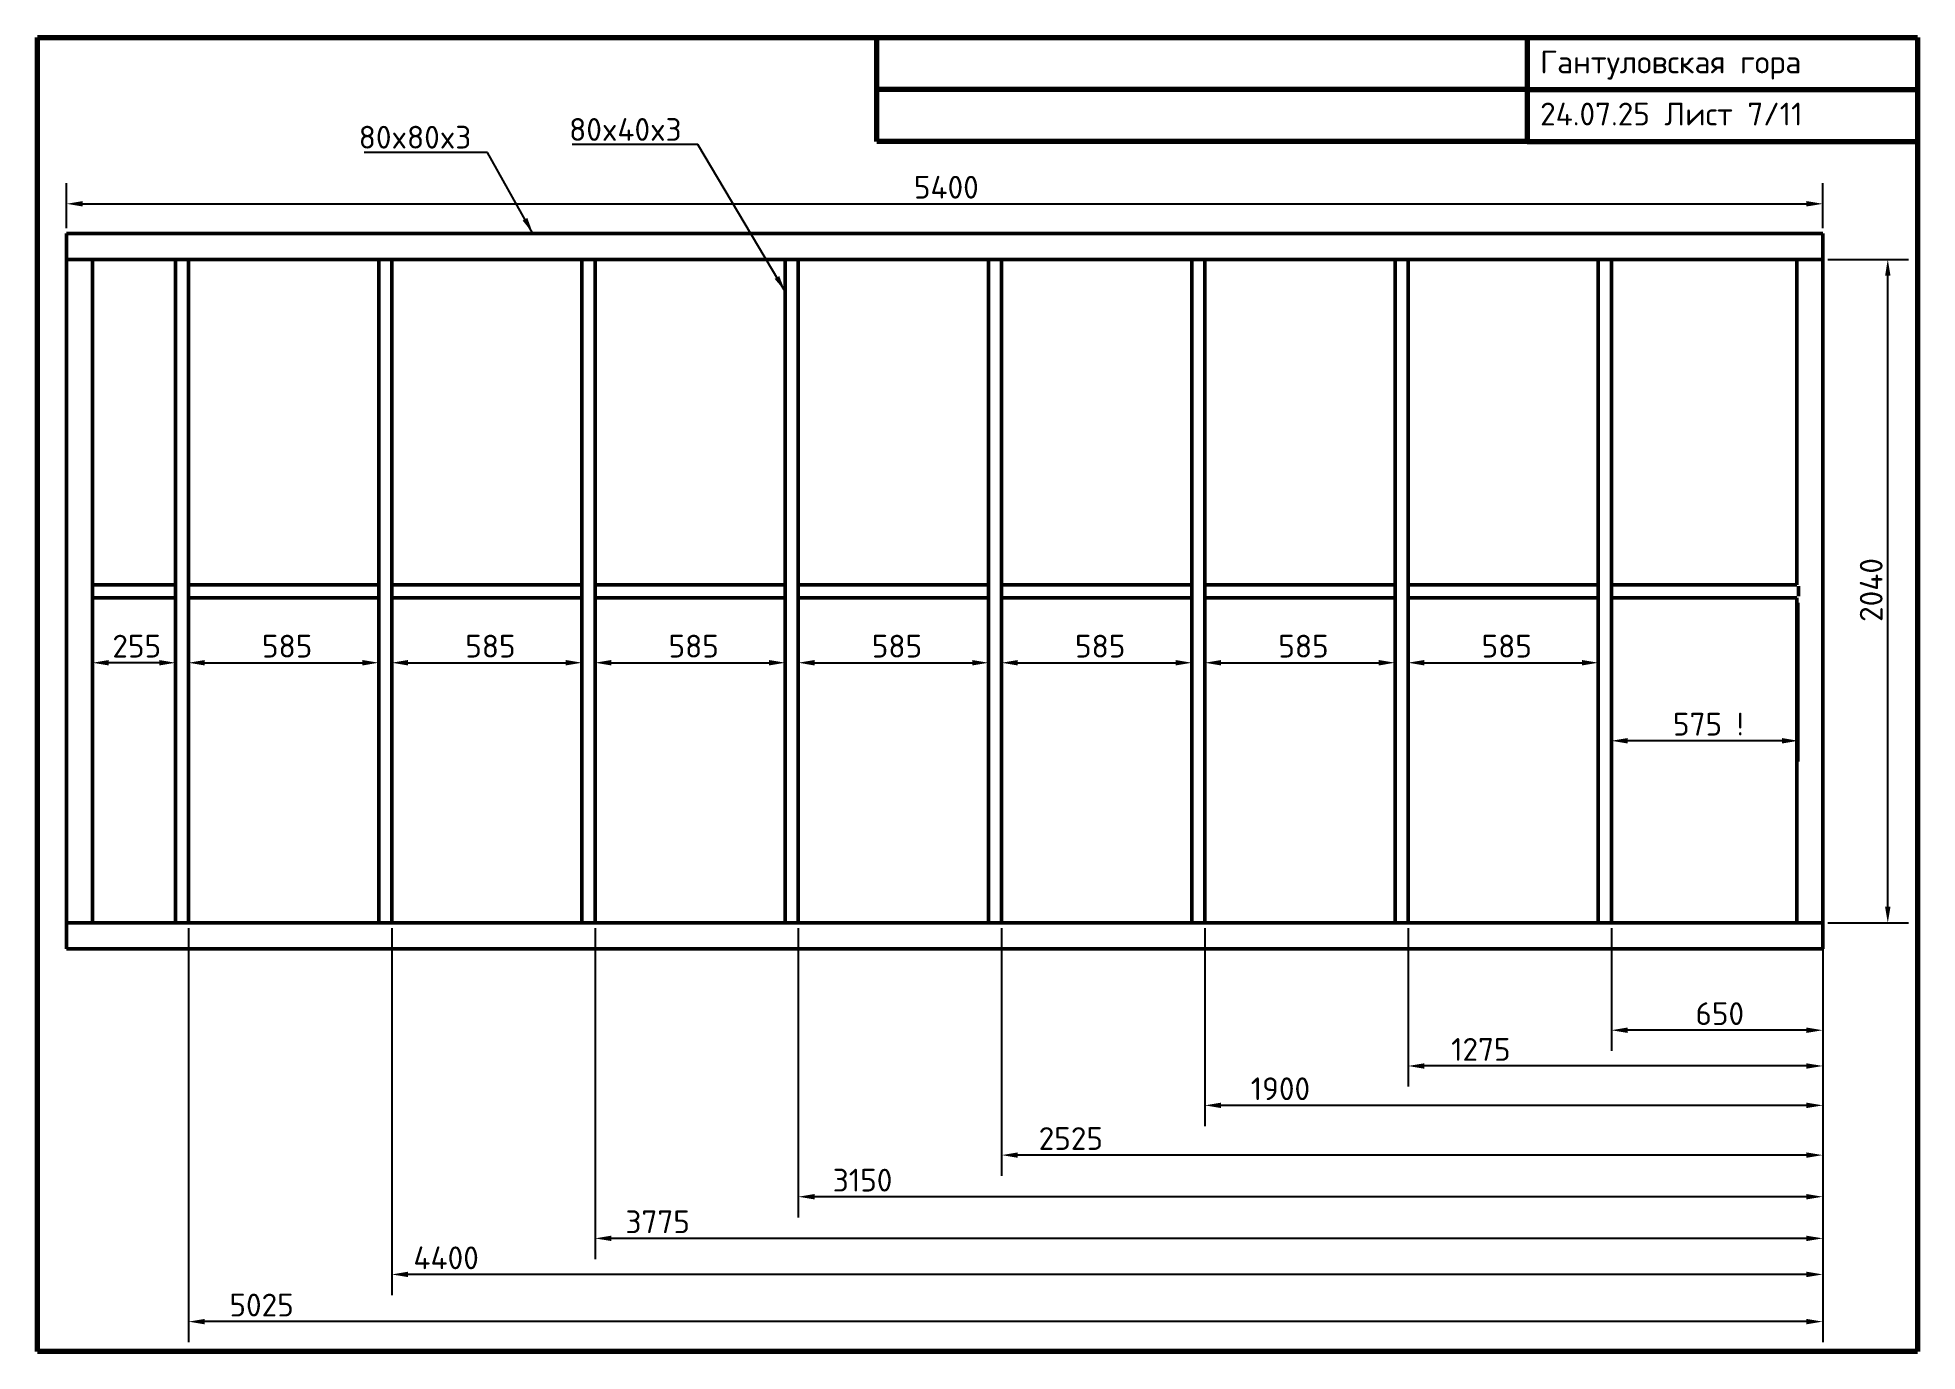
# Model space of a CAD drawing. Header units: millimetres. Extents: x 80 to 5860, y 80 to 4120.
import ezdxf

# ---------------------------------------------------------------- set-up
doc = ezdxf.new("R2010")
doc.units = ezdxf.units.MM
doc.header["$LTSCALE"] = 20
for name, color, linetype, lineweight in [('Border (ISO)', 7, 'Continuous', 70), ('Dimension (ISO)', 7, 'Continuous', 25), ('Symbol (ISO)', 7, 'Continuous', 25), ('Visible (ISO)', 7, 'Continuous', 50)]:
    doc.layers.add(name, color=color, linetype=linetype, lineweight=lineweight)
doc.styles.add('Note Text (DIN)', font='isocpeur.ttf')
doc.dimstyles.new('Default (DIN)', dxfattribs={"dimscale": 20, "dimtxt": 3.5, "dimasz": 2.5, "dimexe": 3.175, "dimexo": 0.8, "dimgap": 0.8, "dimtad": 1, "dimdec": 0, "dimrnd": 1e-08, "dimzin": 0, "dimtxsty": 'Note Text (DIN)', "dimcen": 0.09, "dimdle": 10, "dimclrd": 256, "dimclre": 256, "dimclrt": 256, "dimadec": 0, "dimazin": 0, "dimtfac": 1, "dimtmove": 0, "dimatfit": 3, "dimfxl": 1, "dimtolj": 1, "dimtzin": 0, "dimlwd": -1, "dimlwe": -1, "dimarcsym": 0})
doc.dimstyles.new('Default - Method 2a (DIN)$7', dxfattribs={"dimscale": 20, "dimtxt": 3.5, "dimasz": 2.5, "dimexe": 3.175, "dimexo": 0.8, "dimgap": 0.8, "dimtad": 1, "dimtih": 1, "dimtoh": 1, "dimrnd": 1e-08, "dimtxsty": 'Note Text (DIN)', "dimcen": 0.09, "dimdle": 10, "dimclrd": 256, "dimclre": 256, "dimclrt": 256, "dimazin": 2, "dimtfac": 1, "dimtmove": 0, "dimatfit": 3, "dimfxl": 1, "dimtolj": 1, "dimlwd": -1, "dimlwe": -1, "dimarcsym": 0})

# ---------------------------------------------------------------- blocks, each defined once
blk = doc.blocks.new('Borders right top border')
at = {"layer": 'Border (ISO)'}
for p, q in [((4, 206), (293, 206)), ((4, 4), (4, 206)), ((133, 190), (133, 206)), ((233, 206), (233, 190)), ((293, 206), (293, 4)), ((233, 198), (133, 198)), ((233, 198), (293, 198)), ((233, 190), (133, 190)), ((233, 190), (293, 190)), ((293, 4), (4, 4))]:
    blk.add_line(p, q, dxfattribs=at)
at = {"layer": 'Border (ISO)', "insert": (235, 204), "char_height": 3.5, "attachment_point": 1, "line_spacing_factor": 1.371429, "style": 'Note Text (DIN)'}
blk.add_mtext('\\fISOCPEUR|b0|i0;Гантуловская гора\\P\\fISOCPEUR|b0|i0;24.07.25 Лист 7/11', dxfattribs=at)
blk = doc.blocks.new('*D5')
at = {"layer": 'Defpoints', "color": 0, "transparency": 16777216}
for p in [(5568.9, 3608.9), (168.9, 3517.7), (5568.9, 3517.7)]:
    blk.add_point(p, dxfattribs=at)
at = {"layer": 'Dimension (ISO)', "transparency": 16777216}
for p, q in [((168.9, 3533.7), (168.9, 3672.4)), ((5568.9, 3533.7), (5568.9, 3672.4)), ((218.9, 3608.9), (5518.9, 3608.9))]:
    blk.add_line(p, q, dxfattribs=at)
for points in [[(218.9, 3617.2), (218.9, 3600.6), (168.9, 3608.9)], [(5518.9, 3617.2), (5518.9, 3600.6), (5568.9, 3608.9)]]:
    blk.add_solid(points, dxfattribs=at)
at = {"layer": 'Dimension (ISO)', "transparency": 16777216, "insert": (2774.4, 3694.9), "char_height": 70, "attachment_point": 1, "style": 'Note Text (DIN)'}
blk.add_mtext('\\A1;5400', dxfattribs=at)
blk = doc.blocks.new('*D6')
at = {"layer": 'Defpoints', "color": 0, "transparency": 16777216}
for p in [(5568.9, 3437.7), (5768.9, 3437.7), (5568.9, 1397.7)]:
    blk.add_point(p, dxfattribs=at)
at = {"layer": 'Dimension (ISO)', "transparency": 16777216}
for p, q in [((5584.9, 3437.7), (5832.4, 3437.7)), ((5768.9, 1447.7), (5768.9, 3387.7)), ((5584.9, 1397.7), (5832.4, 1397.7))]:
    blk.add_line(p, q, dxfattribs=at)
for points in [[(5760.6, 3387.7), (5777.3, 3387.7), (5768.9, 3437.7)], [(5760.6, 1447.7), (5777.3, 1447.7), (5768.9, 1397.7)]]:
    blk.add_solid(points, dxfattribs=at)
at = {"layer": 'Dimension (ISO)', "transparency": 16777216, "insert": (5682.9, 2323.2), "char_height": 70, "attachment_point": 1, "rotation": 90, "style": 'Note Text (DIN)'}
blk.add_mtext('\\A1;2040', dxfattribs=at)
blk = doc.blocks.new('*D7')
at = {"layer": 'Defpoints', "color": 0, "transparency": 16777216}
for p in [(4918.9, 2397.7), (5493.9, 2397.7), (4918.9, 1957.7)]:
    blk.add_point(p, dxfattribs=at)
at = {"layer": 'Dimension (ISO)', "transparency": 16777216}
for p, q in [((4918.9, 2381.7), (4918.9, 1894.2)), ((5493.9, 2381.7), (5493.9, 1894.2)), ((5443.9, 1957.7), (4968.9, 1957.7))]:
    blk.add_line(p, q, dxfattribs=at)
for points in [[(4968.9, 1966), (4968.9, 1949.3), (4918.9, 1957.7)], [(5443.9, 1966), (5443.9, 1949.3), (5493.9, 1957.7)]]:
    blk.add_solid(points, dxfattribs=at)
at = {"layer": 'Dimension (ISO)', "transparency": 16777216, "insert": (5108.4, 2043.7), "char_height": 70, "attachment_point": 1, "style": 'Note Text (DIN)'}
blk.add_mtext('\\A1;\\fISOCPEUR|b0|i0;{\\H70.0000;575 !}', dxfattribs=at)
blk = doc.blocks.new('*D8')
at = {"layer": 'Defpoints', "color": 0, "transparency": 16777216}
for p in [(4293.9, 2397.7), (4878.9, 2397.7), (4878.9, 2197.7)]:
    blk.add_point(p, dxfattribs=at)
at = {"layer": 'Dimension (ISO)', "transparency": 16777216}
for p, q in [((4293.9, 2381.7), (4293.9, 2134.2)), ((4878.9, 2381.7), (4878.9, 2134.2)), ((4343.9, 2197.7), (4828.9, 2197.7))]:
    blk.add_line(p, q, dxfattribs=at)
for points in [[(4343.9, 2206), (4343.9, 2189.3), (4293.9, 2197.7)], [(4828.9, 2206), (4828.9, 2189.3), (4878.9, 2197.7)]]:
    blk.add_solid(points, dxfattribs=at)
at = {"layer": 'Dimension (ISO)', "transparency": 16777216, "insert": (4519.9, 2283.7), "char_height": 70, "attachment_point": 1, "style": 'Note Text (DIN)'}
blk.add_mtext('\\A1;585', dxfattribs=at)
blk = doc.blocks.new('*D9')
at = {"layer": 'Defpoints', "color": 0, "transparency": 16777216}
for p in [(3668.9, 2397.7), (4253.9, 2397.7), (4253.9, 2197.7)]:
    blk.add_point(p, dxfattribs=at)
at = {"layer": 'Dimension (ISO)', "transparency": 16777216}
for p, q in [((3668.9, 2381.7), (3668.9, 2134.2)), ((4253.9, 2381.7), (4253.9, 2134.2)), ((3718.9, 2197.7), (4203.9, 2197.7))]:
    blk.add_line(p, q, dxfattribs=at)
for points in [[(3718.9, 2206), (3718.9, 2189.3), (3668.9, 2197.7)], [(4203.9, 2206), (4203.9, 2189.3), (4253.9, 2197.7)]]:
    blk.add_solid(points, dxfattribs=at)
at = {"layer": 'Dimension (ISO)', "transparency": 16777216, "insert": (3894.9, 2283.7), "char_height": 70, "attachment_point": 1, "style": 'Note Text (DIN)'}
blk.add_mtext('\\A1;585', dxfattribs=at)
blk = doc.blocks.new('*D10')
at = {"layer": 'Defpoints', "color": 0, "transparency": 16777216}
for p in [(3043.9, 2397.7), (3628.9, 2397.7), (3628.9, 2197.7)]:
    blk.add_point(p, dxfattribs=at)
at = {"layer": 'Dimension (ISO)', "transparency": 16777216}
for p, q in [((3043.9, 2381.7), (3043.9, 2134.2)), ((3628.9, 2381.7), (3628.9, 2134.2)), ((3093.9, 2197.7), (3578.9, 2197.7))]:
    blk.add_line(p, q, dxfattribs=at)
for points in [[(3093.9, 2206), (3093.9, 2189.3), (3043.9, 2197.7)], [(3578.9, 2206), (3578.9, 2189.3), (3628.9, 2197.7)]]:
    blk.add_solid(points, dxfattribs=at)
at = {"layer": 'Dimension (ISO)', "transparency": 16777216, "insert": (3269.9, 2283.7), "char_height": 70, "attachment_point": 1, "style": 'Note Text (DIN)'}
blk.add_mtext('\\A1;585', dxfattribs=at)
blk = doc.blocks.new('*D11')
at = {"layer": 'Defpoints', "color": 0, "transparency": 16777216}
for p in [(2418.9, 2397.7), (3003.9, 2397.7), (3003.9, 2197.7)]:
    blk.add_point(p, dxfattribs=at)
at = {"layer": 'Dimension (ISO)', "transparency": 16777216}
for p, q in [((2418.9, 2381.7), (2418.9, 2134.2)), ((3003.9, 2381.7), (3003.9, 2134.2)), ((2468.9, 2197.7), (2953.9, 2197.7))]:
    blk.add_line(p, q, dxfattribs=at)
for points in [[(2468.9, 2206), (2468.9, 2189.3), (2418.9, 2197.7)], [(2953.9, 2206), (2953.9, 2189.3), (3003.9, 2197.7)]]:
    blk.add_solid(points, dxfattribs=at)
at = {"layer": 'Dimension (ISO)', "transparency": 16777216, "insert": (2644.9, 2283.7), "char_height": 70, "attachment_point": 1, "style": 'Note Text (DIN)'}
blk.add_mtext('\\A1;585', dxfattribs=at)
blk = doc.blocks.new('*D12')
at = {"layer": 'Defpoints', "color": 0, "transparency": 16777216}
for p in [(1793.9, 2397.7), (2378.9, 2397.7), (2378.9, 2197.7)]:
    blk.add_point(p, dxfattribs=at)
at = {"layer": 'Dimension (ISO)', "transparency": 16777216}
for p, q in [((1793.9, 2381.7), (1793.9, 2134.2)), ((2378.9, 2381.7), (2378.9, 2134.2)), ((1843.9, 2197.7), (2328.9, 2197.7))]:
    blk.add_line(p, q, dxfattribs=at)
for points in [[(1843.9, 2206), (1843.9, 2189.3), (1793.9, 2197.7)], [(2328.9, 2206), (2328.9, 2189.3), (2378.9, 2197.7)]]:
    blk.add_solid(points, dxfattribs=at)
at = {"layer": 'Dimension (ISO)', "transparency": 16777216, "insert": (2019.9, 2283.7), "char_height": 70, "attachment_point": 1, "style": 'Note Text (DIN)'}
blk.add_mtext('\\A1;585', dxfattribs=at)
blk = doc.blocks.new('*D13')
at = {"layer": 'Defpoints', "color": 0, "transparency": 16777216}
for p in [(1168.9, 2397.7), (1753.9, 2397.7), (1753.9, 2197.7)]:
    blk.add_point(p, dxfattribs=at)
at = {"layer": 'Dimension (ISO)', "transparency": 16777216}
for p, q in [((1168.9, 2381.7), (1168.9, 2134.2)), ((1753.9, 2381.7), (1753.9, 2134.2)), ((1218.9, 2197.7), (1703.9, 2197.7))]:
    blk.add_line(p, q, dxfattribs=at)
for points in [[(1218.9, 2206), (1218.9, 2189.3), (1168.9, 2197.7)], [(1703.9, 2206), (1703.9, 2189.3), (1753.9, 2197.7)]]:
    blk.add_solid(points, dxfattribs=at)
at = {"layer": 'Dimension (ISO)', "transparency": 16777216, "insert": (1394.9, 2283.7), "char_height": 70, "attachment_point": 1, "style": 'Note Text (DIN)'}
blk.add_mtext('\\A1;585', dxfattribs=at)
blk = doc.blocks.new('*D14')
at = {"layer": 'Defpoints', "color": 0, "transparency": 16777216}
for p in [(543.9, 2397.7), (1128.9, 2397.7), (1128.9, 2197.7)]:
    blk.add_point(p, dxfattribs=at)
at = {"layer": 'Dimension (ISO)', "transparency": 16777216}
for p, q in [((543.9, 2381.7), (543.9, 2134.2)), ((1128.9, 2381.7), (1128.9, 2134.2)), ((593.9, 2197.7), (1078.9, 2197.7))]:
    blk.add_line(p, q, dxfattribs=at)
for points in [[(593.9, 2206), (593.9, 2189.3), (543.9, 2197.7)], [(1078.9, 2206), (1078.9, 2189.3), (1128.9, 2197.7)]]:
    blk.add_solid(points, dxfattribs=at)
at = {"layer": 'Dimension (ISO)', "transparency": 16777216, "insert": (769.9, 2283.7), "char_height": 70, "attachment_point": 1, "style": 'Note Text (DIN)'}
blk.add_mtext('\\A1;585', dxfattribs=at)
blk = doc.blocks.new('*D15')
at = {"layer": 'Defpoints', "color": 0, "transparency": 16777216}
for p in [(248.9, 2397.7), (503.9, 2397.7), (248.9, 2197.7)]:
    blk.add_point(p, dxfattribs=at)
at = {"layer": 'Dimension (ISO)', "transparency": 16777216}
for p, q in [((248.9, 2381.7), (248.9, 2134.2)), ((503.9, 2381.7), (503.9, 2134.2)), ((453.9, 2197.7), (298.9, 2197.7))]:
    blk.add_line(p, q, dxfattribs=at)
for points in [[(298.9, 2206), (298.9, 2189.3), (248.9, 2197.7)], [(453.9, 2206), (453.9, 2189.3), (503.9, 2197.7)]]:
    blk.add_solid(points, dxfattribs=at)
at = {"layer": 'Dimension (ISO)', "transparency": 16777216, "insert": (309.9, 2283.7), "char_height": 70, "attachment_point": 1, "style": 'Note Text (DIN)'}
blk.add_mtext('\\A1;255', dxfattribs=at)
blk = doc.blocks.new('*D16')
at = {"layer": 'Defpoints', "color": 0, "transparency": 16777216}
for p in [(4918.9, 1397.7), (5568.9, 1397.7), (4918.9, 1067.6)]:
    blk.add_point(p, dxfattribs=at)
at = {"layer": 'Dimension (ISO)', "transparency": 16777216}
for p, q in [((4918.9, 1381.7), (4918.9, 1004.1)), ((5568.9, 1381.7), (5568.9, 1004.1)), ((5518.9, 1067.6), (4968.9, 1067.6))]:
    blk.add_line(p, q, dxfattribs=at)
for points in [[(4968.9, 1075.9), (4968.9, 1059.3), (4918.9, 1067.6)], [(5518.9, 1075.9), (5518.9, 1059.3), (5568.9, 1067.6)]]:
    blk.add_solid(points, dxfattribs=at)
at = {"layer": 'Dimension (ISO)', "transparency": 16777216, "insert": (5177.4, 1153.6), "char_height": 70, "attachment_point": 1, "style": 'Note Text (DIN)'}
blk.add_mtext('\\A1;650', dxfattribs=at)
blk = doc.blocks.new('*D17')
at = {"layer": 'Defpoints', "color": 0, "transparency": 16777216}
for p in [(4293.9, 1397.7), (5568.9, 1397.7), (4293.9, 957.7)]:
    blk.add_point(p, dxfattribs=at)
at = {"layer": 'Dimension (ISO)', "transparency": 16777216}
for p, q in [((4293.9, 1381.7), (4293.9, 894.2)), ((5568.9, 1381.7), (5568.9, 894.2)), ((5518.9, 957.7), (4343.9, 957.7))]:
    blk.add_line(p, q, dxfattribs=at)
for points in [[(4343.9, 966), (4343.9, 949.3), (4293.9, 957.7)], [(5518.9, 966), (5518.9, 949.3), (5568.9, 957.7)]]:
    blk.add_solid(points, dxfattribs=at)
at = {"layer": 'Dimension (ISO)', "transparency": 16777216, "insert": (4426.2, 1043.7), "char_height": 70, "attachment_point": 1, "style": 'Note Text (DIN)'}
blk.add_mtext('\\A1;1275', dxfattribs=at)
blk = doc.blocks.new('*D18')
at = {"layer": 'Defpoints', "color": 0, "transparency": 16777216}
for p in [(3668.9, 1397.7), (5568.9, 1397.7), (3668.9, 836.6)]:
    blk.add_point(p, dxfattribs=at)
at = {"layer": 'Dimension (ISO)', "transparency": 16777216}
for p, q in [((3668.9, 1381.7), (3668.9, 773.1)), ((5568.9, 1381.7), (5568.9, 773.1)), ((5518.9, 836.6), (3718.9, 836.6))]:
    blk.add_line(p, q, dxfattribs=at)
for points in [[(3718.9, 844.9), (3718.9, 828.2), (3668.9, 836.6)], [(5518.9, 844.9), (5518.9, 828.2), (5568.9, 836.6)]]:
    blk.add_solid(points, dxfattribs=at)
at = {"layer": 'Dimension (ISO)', "transparency": 16777216, "insert": (3810.1, 922.6), "char_height": 70, "attachment_point": 1, "style": 'Note Text (DIN)'}
blk.add_mtext('\\A1;1900', dxfattribs=at)
blk = doc.blocks.new('*D19')
at = {"layer": 'Defpoints', "color": 0, "transparency": 16777216}
for p in [(3043.9, 1397.7), (5568.9, 1397.7), (3043.9, 683.6)]:
    blk.add_point(p, dxfattribs=at)
at = {"layer": 'Dimension (ISO)', "transparency": 16777216}
for p, q in [((3043.9, 1381.7), (3043.9, 620.1)), ((5568.9, 1381.7), (5568.9, 620.1)), ((5518.9, 683.6), (3093.9, 683.6))]:
    blk.add_line(p, q, dxfattribs=at)
for points in [[(3093.9, 691.9), (3093.9, 675.3), (3043.9, 683.6)], [(5518.9, 691.9), (5518.9, 675.3), (5568.9, 683.6)]]:
    blk.add_solid(points, dxfattribs=at)
at = {"layer": 'Dimension (ISO)', "transparency": 16777216, "insert": (3158.2, 769.6), "char_height": 70, "attachment_point": 1, "style": 'Note Text (DIN)'}
blk.add_mtext('\\A1;2525', dxfattribs=at)
blk = doc.blocks.new('*D20')
at = {"layer": 'Defpoints', "color": 0, "transparency": 16777216}
for p in [(2418.9, 1397.7), (5568.9, 1397.7), (2418.9, 555.6)]:
    blk.add_point(p, dxfattribs=at)
at = {"layer": 'Dimension (ISO)', "transparency": 16777216}
for p, q in [((2418.9, 1381.7), (2418.9, 492.1)), ((5568.9, 1381.7), (5568.9, 492.1)), ((5518.9, 555.6), (2468.9, 555.6))]:
    blk.add_line(p, q, dxfattribs=at)
for points in [[(2468.9, 563.9), (2468.9, 547.3), (2418.9, 555.6)], [(5518.9, 563.9), (5518.9, 547.3), (5568.9, 555.6)]]:
    blk.add_solid(points, dxfattribs=at)
at = {"layer": 'Dimension (ISO)', "transparency": 16777216, "insert": (2525, 641.6), "char_height": 70, "attachment_point": 1, "style": 'Note Text (DIN)'}
blk.add_mtext('\\A1;3150', dxfattribs=at)
blk = doc.blocks.new('*D21')
at = {"layer": 'Defpoints', "color": 0, "transparency": 16777216}
for p in [(1793.9, 1397.7), (5568.9, 1397.7), (1793.9, 427.6)]:
    blk.add_point(p, dxfattribs=at)
at = {"layer": 'Dimension (ISO)', "transparency": 16777216}
for p, q in [((1793.9, 1381.7), (1793.9, 364.1)), ((5568.9, 1381.7), (5568.9, 364.1)), ((5518.9, 427.6), (1843.9, 427.6))]:
    blk.add_line(p, q, dxfattribs=at)
for points in [[(1843.9, 435.9), (1843.9, 419.3), (1793.9, 427.6)], [(5518.9, 435.9), (5518.9, 419.3), (5568.9, 427.6)]]:
    blk.add_solid(points, dxfattribs=at)
at = {"layer": 'Dimension (ISO)', "transparency": 16777216, "insert": (1887.5, 513.6), "char_height": 70, "attachment_point": 1, "style": 'Note Text (DIN)'}
blk.add_mtext('\\A1;3775', dxfattribs=at)
blk = doc.blocks.new('*D22')
at = {"layer": 'Defpoints', "color": 0, "transparency": 16777216}
for p in [(1168.9, 1397.7), (5568.9, 1397.7), (1168.9, 316.7)]:
    blk.add_point(p, dxfattribs=at)
at = {"layer": 'Dimension (ISO)', "transparency": 16777216}
for p, q in [((1168.9, 1381.7), (1168.9, 253.2)), ((5568.9, 1381.7), (5568.9, 253.2)), ((5518.9, 316.7), (1218.9, 316.7))]:
    blk.add_line(p, q, dxfattribs=at)
for points in [[(1218.9, 325.1), (1218.9, 308.4), (1168.9, 316.7)], [(5518.9, 325.1), (5518.9, 308.4), (5568.9, 316.7)]]:
    blk.add_solid(points, dxfattribs=at)
at = {"layer": 'Dimension (ISO)', "transparency": 16777216, "insert": (1235.5, 402.7), "char_height": 70, "attachment_point": 1, "style": 'Note Text (DIN)'}
blk.add_mtext('\\A1;4400', dxfattribs=at)
blk = doc.blocks.new('*D23')
at = {"layer": 'Defpoints', "color": 0, "transparency": 16777216}
for p in [(543.9, 1397.7), (5568.9, 1397.7), (543.9, 171.6)]:
    blk.add_point(p, dxfattribs=at)
at = {"layer": 'Dimension (ISO)', "transparency": 16777216}
for p, q in [((543.9, 1381.7), (543.9, 108.1)), ((5568.9, 1381.7), (5568.9, 108.1)), ((5518.9, 171.6), (593.9, 171.6))]:
    blk.add_line(p, q, dxfattribs=at)
for points in [[(593.9, 179.9), (593.9, 163.3), (543.9, 171.6)], [(5518.9, 179.9), (5518.9, 163.3), (5568.9, 171.6)]]:
    blk.add_solid(points, dxfattribs=at)
at = {"layer": 'Dimension (ISO)', "transparency": 16777216, "insert": (669.8, 257.6), "char_height": 70, "attachment_point": 1, "style": 'Note Text (DIN)'}
blk.add_mtext('\\A1;5025', dxfattribs=at)

msp = doc.modelspace()

# ---------------------------------------------------------------- linework, layer by layer
at = {"layer": 'Visible (ISO)'}
for p, q in [((168.9, 3517.7), (5568.9, 3517.7)), ((168.9, 3517.7), (168.9, 3511.7)), ((168.9, 3443.7), (168.9, 3511.7)), ((5568.9, 3517.7), (5568.9, 3511.7)), ((5568.9, 3443.7), (5568.9, 3511.7)), ((168.9, 3443.7), (168.9, 3437.7)), ((168.9, 3437.7), (168.9, 1397.7)), ((174.9, 3437.7), (168.9, 3437.7)), ((174.9, 3437.7), (242.9, 3437.7)), ((248.9, 3437.7), (242.9, 3437.7)), ((248.9, 3437.7), (503.9, 3437.7)), ((248.9, 3437.7), (248.9, 2437.7)), ((503.9, 3437.7), (503.9, 2437.7)), ((509.9, 3437.7), (503.9, 3437.7)), ((509.9, 3437.7), (537.9, 3437.7)), ((543.9, 3437.7), (537.9, 3437.7)), ((543.9, 3437.7), (1128.9, 3437.7)), ((543.9, 3437.7), (543.9, 2437.7)), ((1128.9, 3437.7), (1128.9, 2437.7)), ((1134.9, 3437.7), (1128.9, 3437.7)), ((1134.9, 3437.7), (1162.9, 3437.7)), ((1168.9, 3437.7), (1162.9, 3437.7)), ((1168.9, 3437.7), (1753.9, 3437.7)), ((1168.9, 3437.7), (1168.9, 2437.7)), ((1753.9, 3437.7), (1753.9, 2437.7)), ((1759.9, 3437.7), (1753.9, 3437.7)), ((1759.9, 3437.7), (1787.9, 3437.7)), ((1793.9, 3437.7), (1787.9, 3437.7)), ((1793.9, 3437.7), (2378.9, 3437.7)), ((1793.9, 3437.7), (1793.9, 2437.7)), ((2378.9, 3437.7), (2378.9, 2437.7)), ((2384.9, 3437.7), (2378.9, 3437.7)), ((2384.9, 3437.7), (2412.9, 3437.7)), ((2418.9, 3437.7), (2412.9, 3437.7)), ((2418.9, 3437.7), (3003.9, 3437.7)), ((2418.9, 3437.7), (2418.9, 2437.7)), ((3003.9, 3437.7), (3003.9, 2437.7)), ((3009.9, 3437.7), (3003.9, 3437.7)), ((3009.9, 3437.7), (3037.9, 3437.7)), ((3043.9, 3437.7), (3037.9, 3437.7)), ((3043.9, 3437.7), (3628.9, 3437.7)), ((3043.9, 3437.7), (3043.9, 2437.7)), ((3628.9, 3437.7), (3628.9, 2437.7)), ((3634.9, 3437.7), (3628.9, 3437.7)), ((3634.9, 3437.7), (3662.9, 3437.7)), ((3668.9, 3437.7), (3662.9, 3437.7)), ((3668.9, 3437.7), (4253.9, 3437.7)), ((3668.9, 3437.7), (3668.9, 2437.7)), ((4253.9, 3437.7), (4253.9, 2437.7)), ((4259.9, 3437.7), (4253.9, 3437.7)), ((4259.9, 3437.7), (4287.9, 3437.7)), ((4293.9, 3437.7), (4287.9, 3437.7)), ((4293.9, 3437.7), (4878.9, 3437.7)), ((4293.9, 3437.7), (4293.9, 2437.7)), ((4878.9, 3437.7), (4878.9, 2437.7)), ((4884.9, 3437.7), (4878.9, 3437.7)), ((4884.9, 3437.7), (4912.9, 3437.7)), ((4918.9, 3437.7), (4912.9, 3437.7)), ((4918.9, 3437.7), (5488.9, 3437.7)), ((4918.9, 3437.7), (4918.9, 2437.7)), ((5488.9, 3437.7), (5494.9, 3437.7)), ((5488.9, 2437.7), (5488.9, 3437.7)), ((5562.9, 3437.7), (5494.9, 3437.7)), ((5562.9, 3437.7), (5568.9, 3437.7)), ((5568.9, 3443.7), (5568.9, 3437.7)), ((5568.9, 1397.7), (5568.9, 3437.7)), ((503.9, 2437.7), (248.9, 2437.7)), ((248.9, 2431.7), (248.9, 2437.7)), ((248.9, 2431.7), (248.9, 2403.7)), ((503.9, 2431.7), (503.9, 2437.7)), ((503.9, 2431.7), (503.9, 2403.7)), ((543.9, 2437.7), (1128.9, 2437.7)), ((543.9, 2437.7), (543.9, 2431.7)), ((543.9, 2403.7), (543.9, 2431.7)), ((1128.9, 2437.7), (1128.9, 2431.7)), ((1128.9, 2403.7), (1128.9, 2431.7)), ((1168.9, 2437.7), (1753.9, 2437.7)), ((1168.9, 2437.7), (1168.9, 2431.7)), ((1168.9, 2403.7), (1168.9, 2431.7)), ((1753.9, 2437.7), (1753.9, 2431.7)), ((1753.9, 2403.7), (1753.9, 2431.7)), ((1793.9, 2437.7), (2378.9, 2437.7)), ((1793.9, 2437.7), (1793.9, 2431.7)), ((1793.9, 2403.7), (1793.9, 2431.7)), ((2378.9, 2437.7), (2378.9, 2431.7)), ((2378.9, 2403.7), (2378.9, 2431.7)), ((2418.9, 2437.7), (3003.9, 2437.7)), ((2418.9, 2437.7), (2418.9, 2431.7)), ((2418.9, 2403.7), (2418.9, 2431.7)), ((3003.9, 2437.7), (3003.9, 2431.7)), ((3003.9, 2403.7), (3003.9, 2431.7)), ((3043.9, 2437.7), (3628.9, 2437.7)), ((3043.9, 2437.7), (3043.9, 2431.7)), ((3043.9, 2403.7), (3043.9, 2431.7)), ((3628.9, 2437.7), (3628.9, 2431.7)), ((3628.9, 2403.7), (3628.9, 2431.7)), ((3668.9, 2437.7), (4253.9, 2437.7)), ((3668.9, 2437.7), (3668.9, 2431.7)), ((3668.9, 2403.7), (3668.9, 2431.7)), ((4253.9, 2437.7), (4253.9, 2431.7)), ((4253.9, 2403.7), (4253.9, 2431.7)), ((4293.9, 2437.7), (4878.9, 2437.7)), ((4293.9, 2437.7), (4293.9, 2431.7)), ((4293.9, 2403.7), (4293.9, 2431.7)), ((4878.9, 2437.7), (4878.9, 2431.7)), ((4878.9, 2403.7), (4878.9, 2431.7)), ((5488.9, 2437.7), (4918.9, 2437.7)), ((4918.9, 2431.7), (4918.9, 2437.7)), ((4918.9, 2431.7), (4918.9, 2403.7)), ((5493.9, 2431.7), (5493.9, 2432.7)), ((5493.9, 2431.7), (5493.9, 2403.7)), ((248.9, 2397.7), (248.9, 2403.7)), ((248.9, 2397.7), (248.9, 1397.7)), ((503.9, 2397.7), (248.9, 2397.7)), ((503.9, 2397.7), (503.9, 2403.7)), ((503.9, 2397.7), (503.9, 1397.7)), ((543.9, 2403.7), (543.9, 2397.7)), ((543.9, 2397.7), (543.9, 1397.7)), ((543.9, 2397.7), (1128.9, 2397.7)), ((1128.9, 2403.7), (1128.9, 2397.7)), ((1128.9, 2397.7), (1128.9, 1397.7)), ((1168.9, 2403.7), (1168.9, 2397.7)), ((1168.9, 2397.7), (1168.9, 1397.7)), ((1168.9, 2397.7), (1753.9, 2397.7)), ((1753.9, 2403.7), (1753.9, 2397.7)), ((1753.9, 2397.7), (1753.9, 1397.7)), ((1793.9, 2403.7), (1793.9, 2397.7)), ((1793.9, 2397.7), (1793.9, 1397.7)), ((1793.9, 2397.7), (2378.9, 2397.7)), ((2378.9, 2403.7), (2378.9, 2397.7)), ((2378.9, 2397.7), (2378.9, 1397.7)), ((2418.9, 2403.7), (2418.9, 2397.7)), ((2418.9, 2397.7), (2418.9, 1397.7)), ((2418.9, 2397.7), (3003.9, 2397.7)), ((3003.9, 2403.7), (3003.9, 2397.7)), ((3003.9, 2397.7), (3003.9, 1397.7)), ((3043.9, 2403.7), (3043.9, 2397.7)), ((3043.9, 2397.7), (3043.9, 1397.7)), ((3043.9, 2397.7), (3628.9, 2397.7)), ((3628.9, 2403.7), (3628.9, 2397.7)), ((3628.9, 2397.7), (3628.9, 1397.7)), ((3668.9, 2403.7), (3668.9, 2397.7)), ((3668.9, 2397.7), (3668.9, 1397.7)), ((3668.9, 2397.7), (4253.9, 2397.7)), ((4253.9, 2403.7), (4253.9, 2397.7)), ((4253.9, 2397.7), (4253.9, 1397.7)), ((4293.9, 2403.7), (4293.9, 2397.7)), ((4293.9, 2397.7), (4293.9, 1397.7)), ((4293.9, 2397.7), (4878.9, 2397.7)), ((4878.9, 2403.7), (4878.9, 2397.7)), ((4878.9, 2397.7), (4878.9, 1397.7)), ((4918.9, 2397.7), (4918.9, 2403.7)), ((4918.9, 2397.7), (4918.9, 1397.7)), ((5488.9, 2397.7), (4918.9, 2397.7)), ((5488.9, 1397.7), (5488.9, 2397.7)), ((5493.9, 2402.7), (5493.9, 2403.7)), ((168.9, 1397.7), (168.9, 1391.7)), ((174.9, 1397.7), (168.9, 1397.7)), ((168.9, 1323.7), (168.9, 1391.7)), ((174.9, 1397.7), (242.9, 1397.7)), ((248.9, 1397.7), (242.9, 1397.7)), ((248.9, 1397.7), (503.9, 1397.7)), ((509.9, 1397.7), (503.9, 1397.7)), ((509.9, 1397.7), (537.9, 1397.7)), ((543.9, 1397.7), (537.9, 1397.7)), ((543.9, 1397.7), (1128.9, 1397.7)), ((1134.9, 1397.7), (1128.9, 1397.7)), ((1134.9, 1397.7), (1162.9, 1397.7)), ((1168.9, 1397.7), (1162.9, 1397.7)), ((1168.9, 1397.7), (1753.9, 1397.7)), ((1759.9, 1397.7), (1753.9, 1397.7)), ((1759.9, 1397.7), (1787.9, 1397.7)), ((1793.9, 1397.7), (1787.9, 1397.7)), ((1793.9, 1397.7), (2378.9, 1397.7)), ((2384.9, 1397.7), (2378.9, 1397.7)), ((2384.9, 1397.7), (2412.9, 1397.7)), ((2418.9, 1397.7), (2412.9, 1397.7)), ((2418.9, 1397.7), (3003.9, 1397.7)), ((3009.9, 1397.7), (3003.9, 1397.7)), ((3009.9, 1397.7), (3037.9, 1397.7)), ((3043.9, 1397.7), (3037.9, 1397.7)), ((3043.9, 1397.7), (3628.9, 1397.7)), ((3634.9, 1397.7), (3628.9, 1397.7)), ((3634.9, 1397.7), (3662.9, 1397.7)), ((3668.9, 1397.7), (3662.9, 1397.7)), ((3668.9, 1397.7), (4253.9, 1397.7)), ((4259.9, 1397.7), (4253.9, 1397.7)), ((4259.9, 1397.7), (4287.9, 1397.7)), ((4293.9, 1397.7), (4287.9, 1397.7)), ((4293.9, 1397.7), (4878.9, 1397.7)), ((4884.9, 1397.7), (4878.9, 1397.7)), ((4884.9, 1397.7), (4912.9, 1397.7)), ((4918.9, 1397.7), (4912.9, 1397.7)), ((4918.9, 1397.7), (5488.9, 1397.7)), ((5488.9, 1397.7), (5494.9, 1397.7)), ((5562.9, 1397.7), (5494.9, 1397.7)), ((5562.9, 1397.7), (5568.9, 1397.7)), ((5568.9, 1397.7), (5568.9, 1391.7)), ((5568.9, 1323.7), (5568.9, 1391.7)), ((168.9, 1323.7), (168.9, 1317.7)), ((168.9, 1317.7), (5568.9, 1317.7)), ((5568.9, 1323.7), (5568.9, 1317.7))]:
    msp.add_line(p, q, dxfattribs=at)

# ---------------------------------------------------------------- block references
at = {"xscale": 20, "yscale": 20, "zscale": 20}
msp.add_blockref('Borders right top border', (0, 0), dxfattribs=at)

# ---------------------------------------------------------------- texts
at = {"layer": 'Symbol (ISO)', "char_height": 70, "attachment_point": 9, "style": 'Note Text (DIN)'}
for s, insert, width in [('\\fISOCPEUR|b0|i0;80x40x3', (2060.2, 3802.5), 349.74), ('\\fISOCPEUR|b0|i0;80x80x3', (1413.5, 3778.7), 342.727)]:
    msp.add_mtext(s, dxfattribs=dict(at, insert=insert, width=width))

# ---------------------------------------------------------------- dimensions: what is measured, and where the dimension line sits
at = {"layer": 'Dimension (ISO)'}
for base, p1, p2, angle, picture, middle in [((5568.9, 3608.9), (168.9, 3517.7), (5568.9, 3517.7), 180, '*D5', (2868.9, 3608.9)), ((5768.9, 3437.7), (5568.9, 1397.7), (5568.9, 3437.7), 90, '*D6', (5768.9, 2417.7)), ((248.9, 2197.7), (503.9, 2397.7), (248.9, 2397.7), 180, '*D15', (376.4, 2197.7)), ((1128.9, 2197.7), (543.9, 2397.7), (1128.9, 2397.7), 180, '*D14', (836.4, 2197.7)), ((1753.9, 2197.7), (1168.9, 2397.7), (1753.9, 2397.7), 180, '*D13', (1461.4, 2197.7)), ((2378.9, 2197.7), (1793.9, 2397.7), (2378.9, 2397.7), 180, '*D12', (2086.4, 2197.7)), ((3003.9, 2197.7), (2418.9, 2397.7), (3003.9, 2397.7), 180, '*D11', (2711.4, 2197.7)), ((3628.9, 2197.7), (3043.9, 2397.7), (3628.9, 2397.7), 180, '*D10', (3336.4, 2197.7)), ((4253.9, 2197.7), (3668.9, 2397.7), (4253.9, 2397.7), 180, '*D9', (3961.4, 2197.7)), ((4878.9, 2197.7), (4293.9, 2397.7), (4878.9, 2397.7), 180, '*D8', (4586.4, 2197.7)), ((543.9, 171.6), (5568.9, 1397.7), (543.9, 1397.7), 180, '*D23', (760.8, 171.6)), ((1168.9, 316.7), (5568.9, 1397.7), (1168.9, 1397.7), 180, '*D22', (1333.5, 316.7)), ((1793.9, 427.6), (5568.9, 1397.7), (1793.9, 1397.7), 180, '*D21', (1978.5, 427.6)), ((2418.9, 555.6), (5568.9, 1397.7), (2418.9, 1397.7), 180, '*D20', (2609, 555.6)), ((3043.9, 683.6), (5568.9, 1397.7), (3043.9, 1397.7), 180, '*D19', (3249.2, 683.6)), ((3668.9, 836.6), (5568.9, 1397.7), (3668.9, 1397.7), 180, '*D18', (3894.1, 836.6)), ((4293.9, 957.7), (5568.9, 1397.7), (4293.9, 1397.7), 180, '*D17', (4510.2, 957.7)), ((4918.9, 1067.6), (5568.9, 1397.7), (4918.9, 1397.7), 180, '*D16', (5243.9, 1067.6))]:
    dim = msp.add_linear_dim(base=base, p1=p1, p2=p2, angle=angle, dimstyle='Default (DIN)', override={"dimgap": 0.8, "dimdec": 0, "dimtol": 0, "dimlim": 0, "dimtp": 0, "dimtm": 0, "dimtdec": 2, "dimtofl": 0, "dimatfit": 1}, dxfattribs=at)
    dim.commit()
    dim.dimension.update_dxf_attribs({"geometry": picture, "text_midpoint": middle, "dimtype": 160})
dim = msp.add_linear_dim(base=(4918.9, 1957.7), p1=(5493.9, 2397.7), p2=(4918.9, 2397.7), angle=180, text='\\fISOCPEUR|b0|i0;{\\H70.0000;<> !}', dimstyle='Default (DIN)', override={"dimgap": 0.8, "dimdec": 0, "dimtol": 0, "dimlim": 0, "dimtp": 0, "dimtm": 0, "dimtdec": 2, "dimtofl": 0, "dimatfit": 1}, dxfattribs=at)
dim.commit()
dim.dimension.update_dxf_attribs({"geometry": '*D7', "text_midpoint": (5206.4, 1957.7), "dimtype": 160})

# ---------------------------------------------------------------- leaders
at = {"layer": 'Symbol (ISO)', "annotation_type": 0, "has_hookline": 1, "hookline_direction": 1}
for points, text_width in [([(1603.1, 3517.7), (1463.5, 3767), (1413.5, 3767)], 329), ([(2378.9, 3339.4), (2110.2, 3790.9), (2060.2, 3790.9)], 336)]:
    msp.add_leader(points, dimstyle='Default - Method 2a (DIN)$7', override={"dimgap": 0, "dimtad": 1}, dxfattribs=dict(at, text_width=text_width))

doc.saveas('drawing.dxf')
